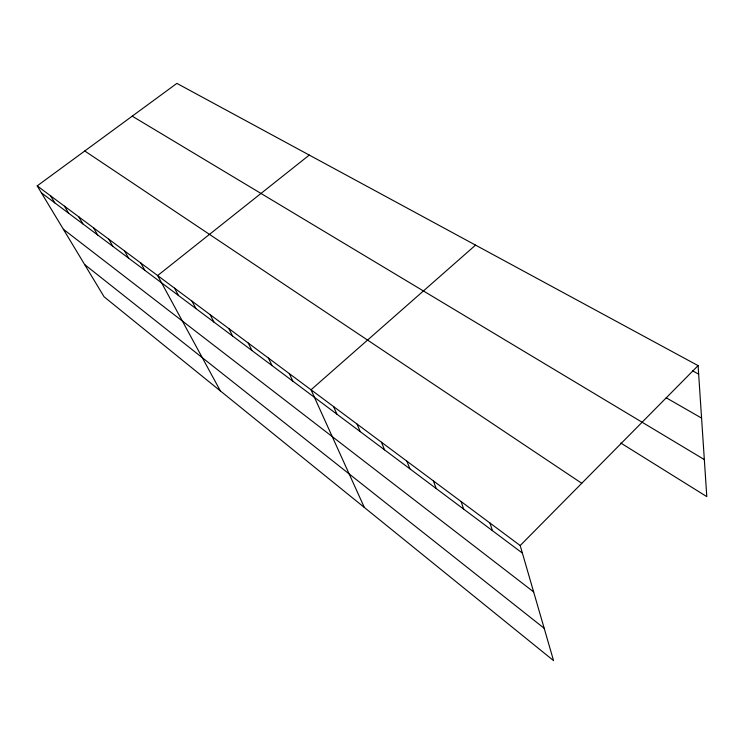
<?xml version="1.0" encoding="UTF-8"?>
<svg xmlns="http://www.w3.org/2000/svg" width="744" height="744" viewBox="0 0 744 744"><rect width="100%" height="100%" fill="white"/><g stroke="black" fill="none" stroke-linecap="round" stroke-linejoin="round"><path stroke-width="1.12" d="M520.196 545.547L698.086 365.62L176.886 83.384L37.2 185.879L104.104 296.81L553.555 660.616L520.196 545.547L37.2 185.879M475.556 245.111L311.029 389.791L364.337 507.454M309.281 155.078L157.635 275.559L220.373 390.926M692.534 370.791L698.653 374.139M666.224 397.789L701.573 418.091M132.218 116.157L704.336 459.587M620.812 443.043L706.8 496.629L698.086 365.62M84.751 150.986L581.752 483.284M41.394 192.826L522.39 553.099M63.361 229.254L533.634 591.899M84.639 264.548L544.189 628.299M50.639 195.886L54.814 202.889M64.495 206.209L68.653 213.249M78.79 216.848L82.928 223.944M93.549 227.841L97.659 234.974M108.782 239.187L112.865 246.366M124.527 250.905L128.582 258.131M140.802 263.023L144.82 270.295M174.533 288.151L178.467 295.498M192.017 301.162L195.895 308.555M210.115 314.638L213.937 322.068M228.854 328.597L232.612 336.056M248.273 343.058L251.965 350.554M268.417 358.059L272.034 365.583M289.323 373.627L292.848 381.17M333.591 406.587L336.911 414.176M357.046 424.061L360.254 431.659M381.467 442.243L384.536 449.85M406.903 461.178L409.832 468.794M433.417 480.931L436.189 488.538M461.085 501.53L463.679 509.129M489.989 523.051L492.389 530.63"/></g></svg>
